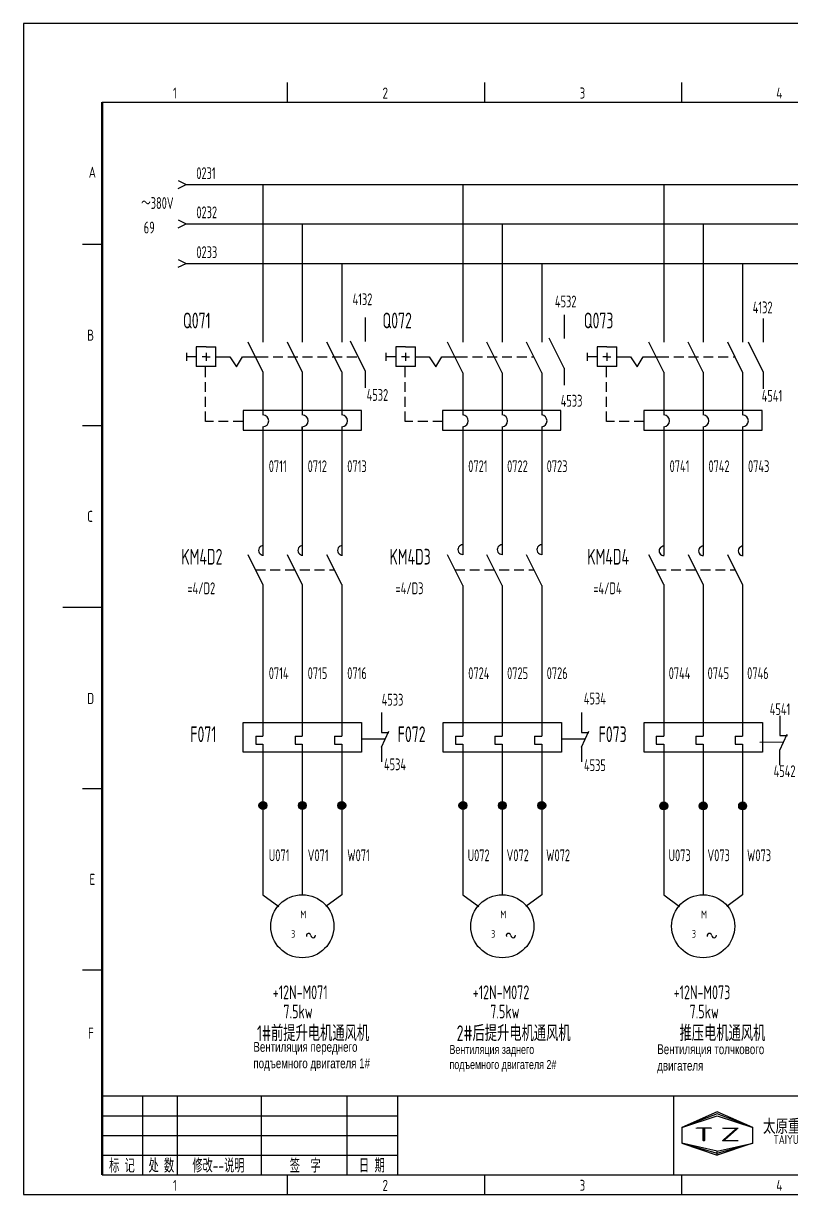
# Model space of a CAD drawing. Header units: millimetres. Extents: x 743 to 25007, y -5378 to 2245.
# Drawn here: x 4801.9 to 4996.5, y -694.8 to -397.8 of the extents above; entities that cross this region are included whole.
import ezdxf
from ezdxf.enums import TextEntityAlignment as Align

# ---------------------------------------------------------------- set-up
doc = ezdxf.new("R2010")
doc.units = ezdxf.units.MM
doc.header["$LTSCALE"] = 10
doc.header["$MEASUREMENT"] = 0
doc.linetypes.add('HIDDEN', pattern=[0.375, 0.25, -0.125])
doc.layers.add('CONTINUOUS', color=7, linetype='Continuous')
doc.layers.add('DASHED', color=7, linetype='HIDDEN')
doc.styles.add('ROMAN', font='ROMANC.shx', dxfattribs={"width": 0.7, "height": 0.7})
doc.styles.get("Standard").update_dxf_attribs({"font": 'isocp', "width": 0.707, "bigfont": 'intecad.shx'})

# ---------------------------------------------------------------- blocks, each defined once
blk = doc.blocks.new('1')
at = {"layer": 'CONTINUOUS'}
for p in [(1908.14, 1601.97), (1908.14, 1599.97)]:
    blk.add_line(p, (1906.14, 1600.97), dxfattribs=at)

msp = doc.modelspace()

# ---------------------------------------------------------------- hatches: boundary and pattern name
at = {"linetype": 'HIDDEN'}
h = msp.add_hatch(color=0, dxfattribs=at)
edge = h.paths.add_edge_path()
edge.add_arc((4862.62, -596.14), 1, 0, 360)
h = msp.add_hatch(color=0, dxfattribs=at)
edge = h.paths.add_edge_path()
edge.add_arc((4872.62, -596.14), 1, 0, 360)
h = msp.add_hatch(color=0, dxfattribs=at)
edge = h.paths.add_edge_path()
edge.add_arc((4882.62, -596.14), 1, 0, 360)
h = msp.add_hatch(color=0, dxfattribs=at)
edge = h.paths.add_edge_path()
edge.add_arc((4913.35, -596.14), 1, 0, 360)
h = msp.add_hatch(color=0, dxfattribs=at)
edge = h.paths.add_edge_path()
edge.add_arc((4923.35, -596.14), 1, 0, 360)
h = msp.add_hatch(color=0, dxfattribs=at)
edge = h.paths.add_edge_path()
edge.add_arc((4933.35, -596.14), 1, 0, 360)
h = msp.add_hatch(color=0, dxfattribs=at)
edge = h.paths.add_edge_path()
edge.add_arc((4964.3, -596.26), 1, 0, 360)
h = msp.add_hatch(color=0, dxfattribs=at)
edge = h.paths.add_edge_path()
edge.add_arc((4974.3, -596.26), 1, 0, 360)
h = msp.add_hatch(color=0, dxfattribs=at)
edge = h.paths.add_edge_path()
edge.add_arc((4984.3, -596.26), 1, 0, 360)

# ---------------------------------------------------------------- linework, layer by layer
for p, q in [((4860.8, -578.58), (4860.8, -580.58)), ((4860.8, -578.58), (4861.8, -578.58)), ((4861.8, -578.58), (4862.62, -578.58)), ((4870.8, -578.58), (4870.8, -580.58)), ((4870.8, -578.58), (4871.8, -578.58)), ((4871.8, -578.58), (4872.62, -578.58)), ((4880.8, -578.58), (4880.8, -580.58)), ((4880.8, -578.58), (4881.8, -578.58)), ((4881.8, -578.58), (4882.62, -578.58)), ((4911.49, -578.58), (4912.49, -578.58)), ((4911.49, -578.58), (4911.49, -580.58)), ((4912.49, -578.58), (4913.35, -578.58)), ((4921.49, -578.58), (4922.49, -578.58)), ((4921.49, -578.58), (4921.49, -580.58)), ((4922.49, -578.58), (4923.35, -578.58)), ((4931.49, -578.58), (4932.49, -578.58)), ((4931.49, -578.58), (4931.49, -580.58)), ((4932.49, -578.58), (4933.35, -578.58)), ((4962.39, -578.58), (4962.39, -580.58)), ((4962.39, -578.58), (4963.39, -578.58)), ((4963.39, -578.58), (4964.3, -578.58)), ((4972.39, -578.58), (4972.39, -580.58)), ((4972.39, -578.58), (4973.39, -578.58)), ((4973.39, -578.58), (4974.3, -578.58)), ((4982.39, -578.58), (4982.39, -580.58)), ((4982.39, -578.58), (4983.39, -578.58)), ((4983.39, -578.58), (4984.3, -578.58)), ((4860.8, -580.58), (4862.62, -580.58)), ((4862.62, -580.58), (4862.62, -615.27)), ((4870.8, -580.58), (4872.62, -580.58)), ((4880.8, -580.58), (4882.62, -580.58)), ((4911.49, -580.58), (4913.35, -580.58)), ((4921.49, -580.58), (4923.35, -580.58)), ((4931.49, -580.58), (4933.35, -580.58)), ((4962.39, -580.58), (4964.3, -580.58)), ((4972.39, -580.58), (4974.3, -580.58)), ((4982.39, -580.58), (4984.3, -580.58)), ((4862.62, -613.77), (4862.62, -618.77)), ((4872.62, -613.77), (4872.62, -618.77)), ((4882.62, -613.77), (4882.62, -618.77)), ((4913.35, -613.77), (4913.35, -618.77)), ((4923.35, -613.77), (4923.35, -618.77)), ((4933.35, -613.77), (4933.35, -618.77)), ((4964.3, -613.77), (4964.3, -618.77)), ((4974.3, -613.77), (4974.3, -618.77)), ((4984.3, -613.77), (4984.3, -618.77))]:
    msp.add_line(p, q)
at = {"color": 0, "linetype": 'ByBlock'}
for p, q in [((4887.62, -579.24), (4893.67, -579.22)), ((4938.35, -579.24), (4944.39, -579.22)), ((4988.68, -580.04), (4994.73, -580.02))]:
    msp.add_line(p, q, dxfattribs=at)
at = {"linetype": 'Continuous'}
for p, q in [((4862.62, -618.77), (4866.62, -621.77)), ((4882.62, -618.77), (4878.62, -621.77)), ((4913.35, -618.77), (4917.35, -621.77)), ((4933.35, -618.77), (4929.35, -621.77)), ((4964.3, -618.77), (4968.3, -621.77)), ((4984.3, -618.77), (4980.3, -621.77))]:
    msp.add_line(p, q, dxfattribs=at)
for centre in [(4872.62, -626.77), (4923.35, -626.77), (4974.3, -626.77)]:
    msp.add_circle(centre, 8)
for centre, radius, start, end in [((4874.21, -629.19), 0.586, 10.2363, 197.9404), ((4875.37, -629.09), 0.589, 180.1451, 3.584), ((4924.93, -629.19), 0.586, 10.2363, 197.9404), ((4926.1, -629.09), 0.589, 180.1451, 3.584), ((4975.89, -629.19), 0.586, 10.2363, 197.9404), ((4977.05, -629.09), 0.589, 180.1451, 3.584)]:
    msp.add_arc(centre, radius, start, end)
at = {"layer": 'CONTINUOUS', "color": 3}
for p, q in [((5221.87, -397.81), (4801.87, -397.81)), ((4801.87, -397.81), (4801.87, -694.81)), ((4801.87, -694.81), (5221.87, -694.81))]:
    msp.add_line(p, q, dxfattribs=at)
at = {"layer": 'CONTINUOUS', "linetype": 'Continuous'}
for p, q in [((4868.87, -417.81), (4868.87, -412.81)), ((4918.87, -417.81), (4918.87, -412.81)), ((4968.87, -417.81), (4968.87, -412.81)), ((4816.87, -453.81), (4821.87, -453.81)), ((4816.87, -499.81), (4821.87, -499.81)), ((4811.87, -545.81), (4821.87, -545.81)), ((4816.87, -591.81), (4821.87, -591.81)), ((4816.87, -637.81), (4821.87, -637.81)), ((4821.87, -669.81), (5216.87, -669.81)), ((4832.15, -689.81), (4832.15, -669.81)), ((4840.98, -689.81), (4840.98, -669.81)), ((4862.22, -669.81), (4862.22, -689.81)), ((4883.87, -669.81), (4883.87, -689.81)), ((4896.87, -689.81), (4896.87, -669.81)), ((4966.87, -689.81), (4966.87, -669.81)), ((4977.87, -673.81), (4968.87, -677.81)), ((4986.87, -677.81), (4977.87, -673.81)), ((4821.87, -674.81), (4896.87, -674.81)), ((4977.87, -674.31), (4968.87, -677.81)), ((4968.87, -677.81), (4977.87, -674.81)), ((4986.87, -677.81), (4977.87, -674.31)), ((4977.87, -674.81), (4986.87, -677.81)), ((4821.87, -679.81), (4896.87, -679.81)), ((4968.87, -677.81), (4968.87, -681.81)), ((4986.87, -681.81), (4986.87, -677.81)), ((4968.87, -681.81), (4977.87, -684.81)), ((4977.87, -683.81), (4968.87, -681.81)), ((4968.87, -681.81), (4977.87, -684.31)), ((4977.87, -684.31), (4986.87, -681.81)), ((4986.87, -681.81), (4977.87, -684.81)), ((4977.87, -683.81), (4986.87, -681.81)), ((4821.87, -684.81), (4896.87, -684.81)), ((4977.87, -684.81), (4977.87, -683.81)), ((4977.87, -684.81), (4977.87, -683.81)), ((4868.87, -694.81), (4868.87, -689.81)), ((4918.87, -694.81), (4918.87, -689.81)), ((4968.87, -694.81), (4968.87, -689.81))]:
    msp.add_line(p, q, dxfattribs=at)
at = {"layer": 'CONTINUOUS'}
for p, q in [((4821.87, -417.81), (5216.87, -417.81)), ((4843.14, -438.66), (5197.1, -438.66)), ((4862.62, -438.66), (4862.62, -478.66)), ((4913.35, -438.66), (4913.35, -478.67)), ((4964.3, -438.66), (4964.3, -478.62)), ((4843.14, -448.66), (5197.1, -448.66)), ((4872.62, -448.66), (4872.62, -478.66)), ((4923.35, -448.66), (4923.35, -478.67)), ((4974.3, -448.66), (4974.3, -478.62)), ((4843.14, -458.66), (5197.1, -458.66)), ((4882.62, -458.66), (4882.62, -478.66)), ((4933.35, -458.66), (4933.35, -478.67)), ((4984.3, -458.66), (4984.3, -478.62)), ((4939.01, -471.68), (4939.01, -477.7)), ((4888.6, -472.43), (4888.6, -478.44)), ((4989.54, -472.65), (4989.54, -478.66)), ((4939.01, -485.21), (4935.24, -477.67)), ((4848.21, -479.85), (4845.71, -479.85)), ((4845.71, -479.85), (4845.71, -484.85)), ((4848.21, -479.85), (4850.71, -479.85)), ((4850.71, -484.85), (4850.71, -479.85)), ((4862.62, -486.17), (4858.85, -478.63)), ((4872.62, -486.17), (4868.85, -478.63)), ((4882.62, -486.17), (4878.85, -478.63)), ((4888.6, -485.95), (4884.84, -478.41)), ((4896.3, -479.85), (4896.3, -484.85)), ((4898.8, -479.85), (4896.3, -479.85)), ((4898.8, -479.85), (4901.3, -479.85)), ((4901.3, -484.85), (4901.3, -479.85)), ((4913.35, -486.44), (4909.44, -478.63)), ((4923.35, -486.44), (4919.44, -478.63)), ((4933.35, -486.44), (4929.44, -478.63)), ((4949.87, -479.85), (4947.37, -479.85)), ((4947.37, -479.85), (4947.37, -484.85)), ((4949.87, -479.85), (4952.37, -479.85)), ((4952.37, -484.85), (4952.37, -479.85)), ((4964.3, -486.21), (4960.51, -478.63)), ((4974.3, -486.21), (4970.51, -478.63)), ((4984.3, -486.21), (4980.51, -478.63)), ((4989.54, -486.17), (4985.77, -478.64)), ((4843.21, -481.35), (4843.21, -483.35)), ((4845.71, -482.35), (4843.21, -482.35)), ((4848.21, -482.35), (4847.21, -482.35)), ((4848.21, -481.35), (4848.21, -483.35)), ((4848.21, -482.35), (4849.21, -482.35)), ((4850.71, -482.35), (4854.24, -482.35)), ((4854.24, -482.35), (4855.92, -484.9)), ((4855.92, -484.9), (4857.43, -482.38)), ((4857.43, -482.38), (4861.45, -482.38)), ((4893.8, -481.35), (4893.8, -483.35)), ((4896.3, -482.35), (4893.8, -482.35)), ((4898.8, -482.35), (4897.8, -482.35)), ((4898.8, -481.35), (4898.8, -483.35)), ((4898.8, -482.35), (4899.8, -482.35)), ((4901.3, -482.35), (4904.83, -482.35)), ((4904.83, -482.35), (4906.5, -484.9)), ((4906.5, -484.9), (4908.01, -482.38)), ((4908.01, -482.38), (4912.04, -482.38)), ((4944.87, -481.35), (4944.87, -483.35)), ((4947.37, -482.35), (4944.87, -482.35)), ((4949.87, -482.35), (4948.87, -482.35)), ((4949.87, -481.35), (4949.87, -483.35)), ((4949.87, -482.35), (4950.87, -482.35)), ((4952.37, -482.35), (4955.9, -482.35)), ((4955.9, -482.35), (4957.58, -484.9)), ((4957.58, -484.9), (4959.09, -482.38)), ((4959.09, -482.38), (4963.11, -482.38)), ((4850.74, -484.85), (4845.71, -484.85)), ((4862.62, -486.17), (4862.62, -497.1)), ((4872.62, -486.17), (4872.62, -497.1)), ((4882.62, -486.17), (4882.62, -497.1)), ((4888.6, -485.95), (4888.6, -490.25)), ((4901.33, -484.85), (4896.3, -484.85)), ((4913.35, -486.44), (4913.35, -497.11)), ((4923.35, -486.44), (4923.35, -497.11)), ((4933.35, -486.44), (4933.35, -497.11)), ((4939.01, -485.21), (4939.01, -489.51)), ((4952.4, -484.85), (4947.37, -484.85)), ((4964.3, -486.21), (4964.3, -497.1)), ((4974.3, -486.21), (4974.3, -497.1)), ((4984.3, -486.21), (4984.3, -497.1)), ((4989.54, -486.17), (4989.54, -490.48)), ((4887.6, -495.94), (4857.6, -495.94)), ((4857.6, -495.98), (4857.6, -500.96)), ((4887.6, -500.92), (4887.6, -495.95)), ((4938.19, -495.94), (4908.19, -495.94)), ((4908.19, -495.98), (4908.19, -500.96)), ((4938.19, -500.92), (4938.19, -495.95)), ((4989.26, -495.94), (4959.26, -495.94)), ((4959.26, -495.98), (4959.26, -500.96)), ((4989.26, -500.92), (4989.26, -495.95)), ((4857.6, -500.94), (4887.6, -500.94)), ((4862.62, -500.1), (4862.62, -512.94)), ((4862.62, -500.94), (4862.62, -532.59)), ((4872.6, -501.1), (4872.6, -500.1)), ((4872.62, -500.1), (4872.62, -512.94)), ((4872.62, -500.94), (4872.62, -532.59)), ((4882.62, -500.1), (4882.62, -512.94)), ((4882.62, -500.94), (4882.62, -532.59)), ((4908.19, -500.94), (4938.19, -500.94)), ((4913.35, -500.1), (4913.35, -532.58)), ((4923.35, -500.1), (4923.35, -532.58)), ((4933.35, -500.1), (4933.35, -532.58)), ((4959.26, -500.94), (4989.26, -500.94)), ((4964.3, -500.1), (4964.3, -532.63)), ((4974.3, -500.1), (4974.3, -532.63)), ((4984.3, -500.1), (4984.3, -532.63)), ((4862.62, -540.09), (4858.87, -532.59)), ((4872.62, -540.09), (4868.87, -532.59)), ((4882.62, -540.09), (4878.87, -532.59)), ((4913.35, -540.37), (4909.46, -532.59)), ((4923.35, -540.37), (4919.46, -532.59)), ((4933.35, -540.37), (4929.46, -532.59)), ((4964.3, -540.13), (4960.53, -532.59)), ((4974.3, -540.13), (4970.53, -532.59)), ((4984.3, -540.13), (4980.53, -532.59)), ((4862.62, -540.09), (4862.62, -575.75)), ((4872.62, -540.09), (4872.62, -578.58)), ((4882.62, -540.09), (4882.62, -575.75)), ((4913.35, -540.37), (4913.35, -578.58)), ((4923.35, -540.37), (4923.35, -578.58)), ((4933.35, -540.37), (4933.35, -578.58)), ((4964.3, -540.13), (4964.3, -578.58)), ((4974.3, -540.13), (4974.3, -578.58)), ((4984.3, -540.13), (4984.3, -578.58)), ((4862.62, -567.12), (4862.62, -578.58)), ((4892.7, -572.59), (4892.7, -577.59)), ((4943.43, -572.59), (4943.43, -577.59)), ((4857.62, -575.08), (4887.62, -575.08)), ((4857.62, -582.58), (4857.62, -575.08)), ((4882.62, -575.75), (4882.62, -578.58)), ((4887.62, -575.08), (4887.62, -582.58)), ((4908.35, -575.08), (4938.35, -575.08)), ((4908.35, -582.58), (4908.35, -575.08)), ((4938.35, -575.08), (4938.35, -582.58)), ((4959.3, -575.08), (4989.3, -575.08)), ((4959.3, -582.58), (4959.3, -575.08)), ((4989.3, -575.08), (4989.3, -582.58)), ((4993.76, -573.39), (4993.76, -578.39)), ((4892.7, -581.34), (4894.57, -577.26)), ((4892.7, -577.59), (4894.57, -577.59)), ((4943.43, -581.34), (4945.29, -577.26)), ((4943.43, -577.59), (4945.3, -577.59)), ((4993.76, -582.14), (4995.63, -578.06)), ((4993.76, -578.39), (4995.64, -578.39)), ((4872.62, -580.58), (4872.62, -615.27)), ((4882.62, -580.58), (4882.62, -615.27)), ((4892.7, -581.34), (4892.7, -585.09)), ((4913.35, -580.58), (4913.35, -615.27)), ((4923.35, -580.58), (4923.35, -615.27)), ((4933.35, -580.58), (4933.35, -615.27)), ((4943.43, -581.34), (4943.43, -585.09)), ((4964.3, -580.58), (4964.3, -615.27)), ((4974.3, -580.58), (4974.3, -615.27)), ((4984.3, -580.58), (4984.3, -615.27)), ((4887.62, -582.58), (4857.62, -582.58)), ((4938.35, -582.58), (4908.35, -582.58)), ((4989.3, -582.58), (4959.3, -582.58)), ((4993.68, -582.14), (4993.68, -585.89)), ((4862.62, -596.19), (4862.62, -596.19)), ((4872.62, -596.19), (4872.62, -596.19)), ((4882.62, -596.19), (4882.62, -596.19)), ((4913.35, -596.19), (4913.35, -596.19)), ((4923.35, -596.19), (4923.35, -596.19)), ((4933.35, -596.19), (4933.35, -596.19)), ((4964.3, -596.31), (4964.3, -596.31)), ((4974.3, -596.31), (4974.3, -596.31)), ((4984.3, -596.31), (4984.3, -596.31)), ((4821.87, -689.81), (5216.87, -689.81))]:
    msp.add_line(p, q, dxfattribs=at)
at = {"layer": 'CONTINUOUS', "lineweight": 50}
msp.add_line((4821.87, -417.81), (4821.87, -689.81), dxfattribs=at)
at = {"layer": 'CONTINUOUS'}
for centre in [(4862.62, -596.14), (4872.62, -596.14), (4882.62, -596.14), (4913.35, -596.14), (4923.35, -596.14), (4933.35, -596.14), (4964.3, -596.26), (4974.3, -596.26), (4984.3, -596.26)]:
    msp.add_circle(centre, 1, dxfattribs=at)
for centre, start, end in [((4862.6, -498.6), 270, 90), ((4872.6, -498.6), 270, 90), ((4882.6, -498.6), 270.6601, 89.3399), ((4913.19, -498.6), 275.9364, 84.0636), ((4923.19, -498.6), 275.9364, 84.0636), ((4933.19, -498.6), 275.9364, 84.0636), ((4964.26, -498.6), 271.473, 88.527), ((4974.26, -498.6), 271.473, 88.527), ((4984.26, -498.6), 271.473, 88.527)]:
    msp.add_arc(centre, 1.5, start, end, dxfattribs=at)
at = {"layer": 'CONTINUOUS', "color": 1}
for centre in [(4862.74, -531.46), (4872.72, -531.46), (4882.77, -531.46), (4913.29, -531.25), (4923.27, -531.25), (4933.33, -531.25), (4964.34, -531.57), (4974.32, -531.57), (4984.38, -531.57)]:
    msp.add_arc(centre, 1.21, 87.5424, 272.4576, dxfattribs=at)
at = {"layer": 'DASHED'}
for p, q in [((4861.45, -482.38), (4886.82, -482.38)), ((4912.04, -482.38), (4931.32, -482.38)), ((4963.11, -482.38), (4982.39, -482.38)), ((4848.09, -498.76), (4848.09, -484.85)), ((4898.68, -498.76), (4898.68, -484.85)), ((4949.75, -498.76), (4949.75, -484.85)), ((4857.6, -498.76), (4848.09, -498.76)), ((4908.19, -498.76), (4898.68, -498.76)), ((4959.26, -498.76), (4949.75, -498.76)), ((4860.74, -536.34), (4880.74, -536.34)), ((4911.33, -536.34), (4931.33, -536.34)), ((4962.4, -536.34), (4982.4, -536.34))]:
    msp.add_line(p, q, dxfattribs=at)

# ---------------------------------------------------------------- block references
at = {"rotation": 180}
for p in [(6749.28, 1162.31), (6749.28, 1152.31), (6749.28, 1142.31)]:
    msp.add_blockref('1', p, dxfattribs=at)

# ---------------------------------------------------------------- texts
at = {"width": 0.707}
for s, height, p in [('0231', 3, (4845.73, -437.29)), ('～380V', 3, (4831.73, -444.86)), ('0232', 3, (4845.75, -447.22)), ('69', 3, (4832.39, -451.08)), ('0233', 3, (4845.75, -457.32)), ('4532', 3, (4936.69, -469.82)), ('4532', 3, (4888.93, -493.53)), ('4533', 3, (4938.16, -495)), ('4541', 3, (4989.15, -493.75)), ('0711', 3, (4864.11, -511.61)), ('0712', 3, (4873.97, -511.61)), ('0713', 3, (4884.01, -511.61)), ('0721', 3, (4914.7, -511.61)), ('0722', 3, (4924.56, -511.61)), ('0723', 3, (4934.6, -511.61)), ('0741', 3, (4965.77, -511.61)), ('0742', 3, (4975.63, -511.61)), ('0743', 3, (4985.67, -511.61)), ('0714', 3, (4864.11, -564.09)), ('0715', 3, (4873.97, -564.09)), ('0716', 3, (4884.01, -564.09)), ('0724', 3, (4914.7, -564.09)), ('0725', 3, (4924.56, -564.09)), ('0726', 3, (4934.6, -564.09)), ('0744', 3, (4965.55, -564.09)), ('0745', 3, (4975.41, -564.09)), ('0746', 3, (4985.45, -564.09)), ('4533', 3, (4892.74, -570.82)), ('4534', 3, (4944.02, -570.53)), ('4541', 3, (4991.19, -573.22)), ('4534', 3, (4893.33, -587.21)), ('4535', 3, (4944.06, -587.43)), ('4542', 3, (4992.16, -588.94)), ('U071', 3, (4864.11, -610.27)), ('V071', 3, (4873.97, -610.27)), ('W071', 3, (4884.01, -610.27)), ('U072', 3, (4914.55, -610.27)), ('V072', 3, (4924.42, -610.27)), ('W072', 3, (4934.46, -610.27)), ('U073', 3, (4965.51, -610.27)), ('V073', 3, (4975.37, -610.27)), ('W073', 3, (4985.41, -610.27)), ('+12N-M071', 3.5, (4865.12, -645.27)), ('+12N-M072', 3.5, (4915.85, -645.27)), ('+12N-M073', 3.5, (4966.8, -645.27)), ('7.5kw', 3.5, (4867.82, -650.13)), ('7.5kw', 3.5, (4920.28, -650.13)), ('7.5kw', 3.5, (4970.84, -650.13)), ('1#前提升电机通风机', 4, (4861.12, -655.9)), ('2#后提升电机通风机', 4, (4911.77, -655.9)), ('      推压电机通风机', 4, (4958.59, -655.9))]:
    msp.add_text(s, height=height, dxfattribs=at).set_placement(p)
at = {"color": 1, "width": 0.707}
for s, p in [('4132', (4885.36, -469.27)), ('4132', (4986.86, -471.33)), ('=4/D2', (4843.47, -542.56)), ('=4/D3', (4896.26, -542.56)), ('=4/D4', (4946.43, -542.56))]:
    msp.add_text(s, height=3, dxfattribs=at).set_placement(p)
at = {"width": 0.707}
for s, height, p in [('M', 1.96, (4872.84, -624.76)), ('M', 1.96, (4923.57, -624.76)), ('M', 1.96, (4974.52, -624.76)), ('3', 1.98, (4870.28, -629.68)), ('3', 1.98, (4921.01, -629.68)), ('3', 1.98, (4971.96, -629.68))]:
    msp.add_text(s, height=height, dxfattribs=at).set_placement(p, align=Align.CENTER)
at = {"char_height": 2.5, "width": 31.7779, "attachment_point": 1}
for s, insert in [('{\\fArial|b0|i0|c204|p34;Вентиляция переднего подъемного двигателя 1#}', (4860.21, -656.1)), ('{\\fArial|b0|i0|c204|p34;\\H0.9167x;Вентиляция заднего подъемного двигателя 2#}', (4909.94, -656.87)), ('{\\fArial|b0|i0|c204|p34;Вентиляция толчкового двигателя}', (4962.65, -656.7))]:
    msp.add_mtext(s, dxfattribs=dict(at, insert=insert))
at = {"layer": 'CONTINUOUS', "linetype": 'Continuous', "style": 'ROMAN'}
for s, height, width, p in [('1', 2.8, 0.7, (4839.8, -416.87)), ('2', 2.8, 0.7, (4892.96, -416.87)), ('3', 2.8, 0.7, (4942.94, -416.87)), ('4', 2.8, 0.7, (4992.83, -416.87)), ('A', 2.8, 0.7, (4818.44, -436.96)), ('B', 2.8, 0.7, (4818.05, -478.28)), ('C', 2.8, 0.7, (4818.05, -524.22)), ('D', 2.8, 0.7, (4818.05, -570.39)), ('E', 2.8, 0.7, (4818.61, -616.28)), ('F', 2.8, 0.7, (4818.26, -655.28)), ('T', 3.5, 1.8, (4971.87, -681.31)), ('Z', 3.5, 1.8, (4978.57, -681.31)), ('1', 2.8, 0.7, (4839.8, -693.87)), ('2', 2.8, 0.7, (4892.96, -693.87)), ('3', 2.8, 0.7, (4942.94, -693.87)), ('4', 2.8, 0.7, (4992.83, -693.87))]:
    msp.add_text(s, height=height, dxfattribs=dict(at, width=width)).set_placement(p)
at = {"layer": 'CONTINUOUS', "width": 0.707}
for s, p in [('Q071', (4842.35, -475.15)), ('Q072', (4892.94, -475.15)), ('Q073', (4944.01, -475.15)), ('F071', (4844.2, -580.08)), ('F072', (4896.81, -580.08)), ('F073', (4947.77, -580.08))]:
    msp.add_text(s, height=4, dxfattribs=at).set_placement(p)
at = {"layer": 'CONTINUOUS', "color": 1, "width": 0.707}
for s, p in [('KM4D2', (4841.94, -535.06)), ('KM4D3', (4894.73, -535.06)), ('KM4D4', (4944.9, -535.06))]:
    msp.add_text(s, height=4, dxfattribs=at).set_placement(p)
at = {"layer": 'CONTINUOUS', "width": 0.67}
for s, p in [('标 记', (4826.87, -687.31)), ('处 数', (4836.87, -687.31)), ('修改--说明', (4851.34, -687.31)), ('签  字', (4873.37, -687.31)), ('日 期', (4890.25, -687.31))]:
    msp.add_text(s, height=3.5, dxfattribs=at).set_placement(p, align=Align.MIDDLE)
at = {"layer": 'CONTINUOUS', "insert": (5011.74, -680.25), "char_height": 3.3, "width": 50, "attachment_point": 5, "line_spacing_factor": 0.7125}
msp.add_mtext('{\\f宋体|b0|i0|c134|p2;太原重工股份有限公司技术中心\\P\\Fromans.shx;\\H0.6969x;TAIYUAN HEAVY INDUSTRY CO., LTD\\PTECHNOLOGY CENTER}', dxfattribs=at)

doc.saveas('drawing.dxf')
